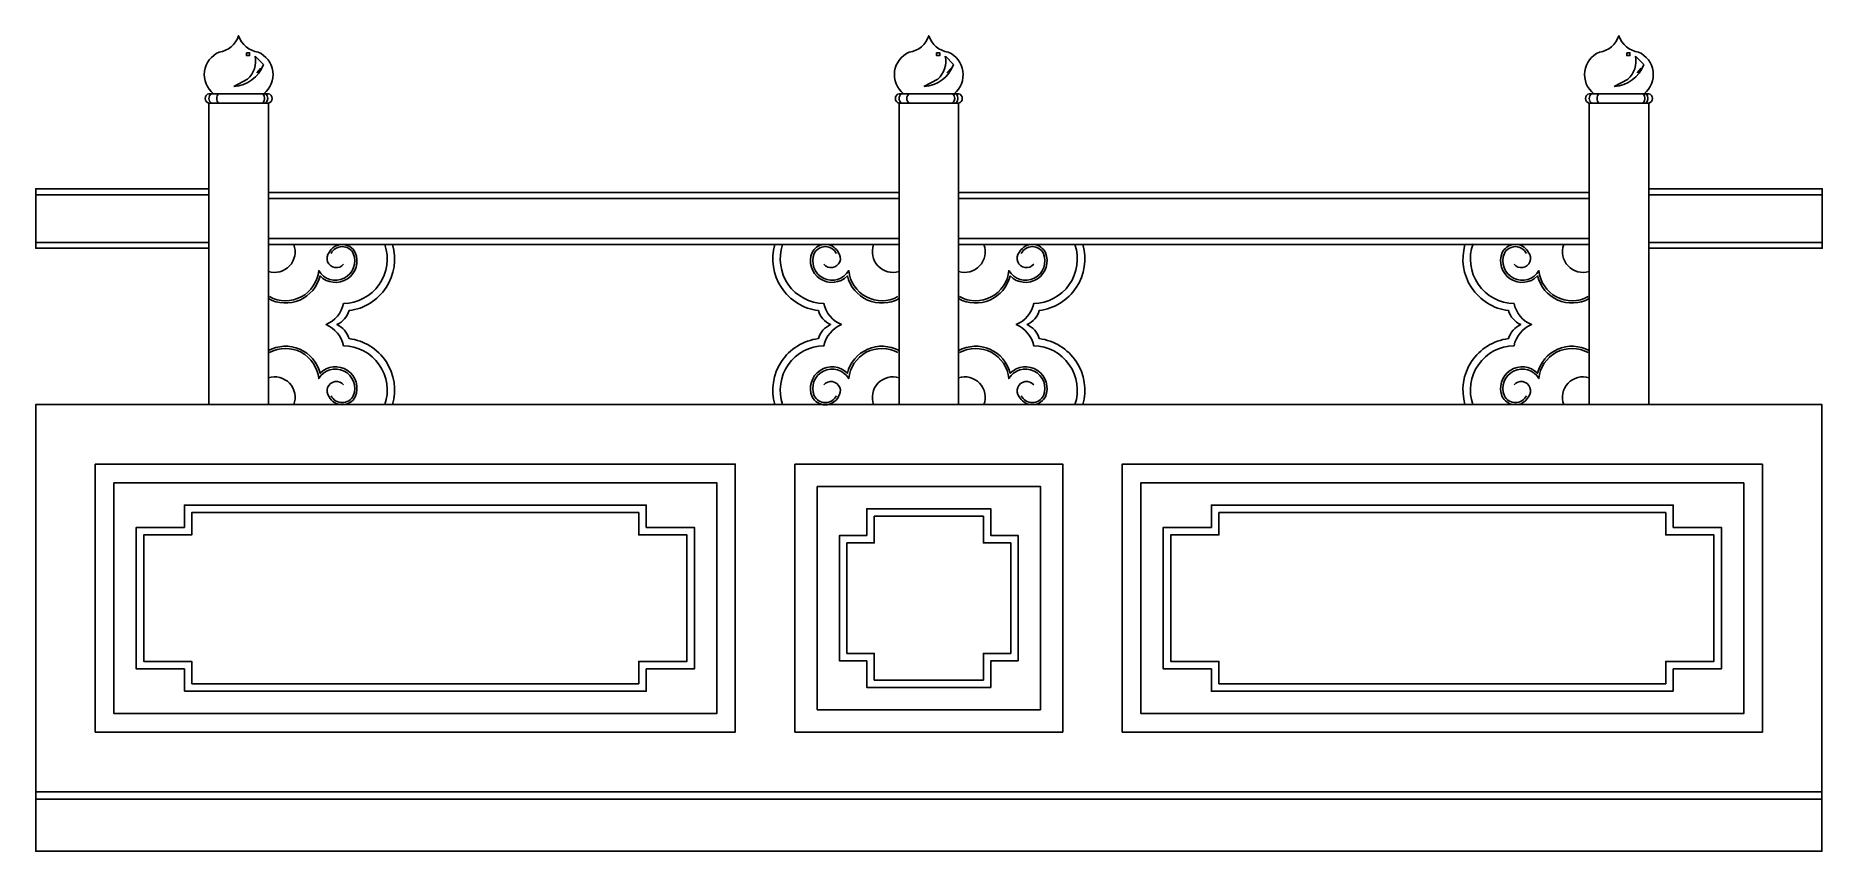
# Model space of a CAD drawing. Extents: x 2877 to 5278, y 3589 to 4685.
import ezdxf

# ---------------------------------------------------------------- set-up
doc = ezdxf.new("R2010")
doc.units = 0
doc.header["$LTSCALE"] = 0.85
doc.header["$MEASUREMENT"] = 0
for name, color, linetype in [('3', 3, 'CONTINUOUS'), ('4', 4, 'CONTINUOUS'), ('7', 7, 'CONTINUOUS')]:
    doc.layers.add(name, color=color, linetype=linetype)

msp = doc.modelspace()

# ---------------------------------------------------------------- linework, layer by layer
at = {"layer": '3'}
for p, q in [((3172.4, 4657.1), (3183.4, 4646.1)), ((4099.8, 4657.1), (4110.7, 4646.1)), ((5027.1, 4657.1), (5038.1, 4646.1)), ((3180, 4641.1), (3174.5, 4634.7)), ((4107.4, 4641.1), (4101.9, 4634.7)), ((5034.7, 4641.1), (5029.2, 4634.7)), ((3162.2, 4626.3), (3143.6, 4616.6)), ((4089.6, 4626.3), (4071, 4616.6)), ((5017, 4626.3), (4998.4, 4616.6)), ((5277.5, 3659.1), (2877.5, 3659.1))]:
    msp.add_line(p, q, dxfattribs=at)
for points in [[(3160.6, 4661.8), (3164.8, 4661.8), (3164.8, 4658), (3160.6, 4658)], [(4087.9, 4661.8), (4092.1, 4661.8), (4092.1, 4658), (4087.9, 4658)], [(5015.3, 4661.8), (5019.5, 4661.8), (5019.5, 4658), (5015.3, 4658)], [(2982.5, 4084.1), (3792.5, 4084.1), (3792.5, 3774.1), (2982.5, 3774.1)], [(5172.5, 4084.1), (4362.5, 4084.1), (4362.5, 3774.1), (5172.5, 3774.1)], [(3927.5, 4079.1), (4227.5, 4079.1), (4227.5, 3779.1), (3927.5, 3779.1)], [(3087.2, 3814.1), (3087.2, 3844.1), (3022.5, 3844.1), (3022.5, 4014.1), (3087.2, 4014.1), (3087.2, 4044.1), (3687.7, 4044.1), (3687.7, 4014.1), (3752.5, 4014.1), (3752.5, 3844.1), (3687.7, 3844.1), (3687.7, 3814.1)], [(4187.5, 3854.8), (4150.8, 3854.8), (4150.8, 3819.1), (4004.1, 3819.1), (4004.1, 3854.8), (3967.5, 3854.8), (3967.5, 4003.4), (4004.1, 4003.4), (4004.1, 4039.1), (4150.8, 4039.1), (4150.8, 4003.4), (4187.5, 4003.4)], [(5067.7, 3814.1), (5067.7, 3844.1), (5132.5, 3844.1), (5132.5, 4014.1), (5067.7, 4014.1), (5067.7, 4044.1), (4467.2, 4044.1), (4467.2, 4014.1), (4402.5, 4014.1), (4402.5, 3844.1), (4467.2, 3844.1), (4467.2, 3814.1)]]:
    msp.add_lwpolyline(points, close=True, dxfattribs=at)
for points in [[(3190.1, 4594.1), (3110.1, 4594.1, -0.786592), (3110.1, 4606.8)], [(3110.1, 4594.1), (3190.1, 4594.1, 0.786592), (3190.1, 4606.8)], [(4117.5, 4594.1), (4037.5, 4594.1, -0.786592), (4037.5, 4606.8)], [(4037.5, 4594.1), (4117.5, 4594.1, 0.786592), (4117.5, 4606.8)], [(5044.8, 4594.1), (4964.8, 4594.1, -0.786592), (4964.8, 4606.8)], [(4964.8, 4594.1), (5044.8, 4594.1, 0.786592), (5044.8, 4606.8)], [(3190.1, 4331.5, 0.492884), (3259.5, 4361.9, 0.825841), (3306.9, 4393.4, 0.617383), (3271.7, 4393.4)], [(3191.6, 4334.2, 0.539851), (3257.7, 4369.1, 0.935081), (3304.2, 4392.2, 0.615327), (3274.3, 4392.1, 0.615327)], [(3346.5, 4189.1, 0.508898), (3291.1, 4268.2, 0.24383), (3267.6, 4296.6, 0.24383), (3291.1, 4324.9, 0.508898), (3346.5, 4404.1)], [(3881.1, 4189.1, -0.508898), (3936.5, 4268.2, -0.24383), (3960, 4296.6, -0.24383), (3936.5, 4324.9, -0.508898), (3881.1, 4404.1)], [(4037.5, 4331.5, -0.492884), (3968.1, 4361.9, -0.825841), (3920.7, 4393.4, -0.242453), (3935.3, 4404.1, -0.242453)], [(4036, 4334.2, -0.539851), (3969.9, 4369.1, -0.935081), (3923.5, 4392.2, -0.615327), (3953.3, 4392.1)], [(3941.4, 4404.1, -0.242453), (3956, 4393.4)], [(4117.4, 4331.5, 0.492884), (4186.8, 4361.9, 0.825841), (4234.2, 4393.4, 0.242453), (4219.6, 4404.1, 0.242453)], [(4118.9, 4334.2, 0.539851), (4185, 4369.1, 0.935081), (4231.5, 4392.2, 0.615327), (4201.7, 4392.1)], [(4273.8, 4189.1, 0.508898), (4218.4, 4268.2, 0.24383), (4195, 4296.6, 0.24383), (4218.4, 4324.9, 0.508898), (4273.8, 4404.1)], [(4213.6, 4404.1, 0.242453), (4199, 4393.4)], [(4808.4, 4189.1, -0.508898), (4863.8, 4268.2, -0.24383), (4887.3, 4296.6, -0.24383), (4863.8, 4324.9, -0.514638), (4808.8, 4405.1)], [(4964.8, 4331.5, -0.492884), (4895.4, 4361.9, -0.825841), (4848, 4393.4, -0.242453), (4862.6, 4404.1, -0.242453)], [(4963.3, 4334.2, -0.539851), (4897.2, 4369.1, -0.935081), (4850.8, 4392.2, -0.615327), (4880.6, 4392.1)], [(4868.7, 4404.1, -0.242453), (4883.3, 4393.4)], [(3190.1, 4261.6, -0.492884), (3259.5, 4231.3, -0.825841), (3306.9, 4199.7, -0.617383), (3271.7, 4199.7)], [(3191.6, 4259, -0.539851), (3257.7, 4224, -0.935081), (3304.2, 4201, -0.615327), (3274.3, 4201.1, -0.615327)], [(4037.5, 4261.6, 0.492884), (3968.1, 4231.3, 0.825841), (3920.7, 4199.7, 0.617383), (3956, 4199.7)], [(4036, 4259, 0.539851), (3969.9, 4224, 0.935081), (3923.5, 4201, 0.615327), (3953.3, 4201.1)], [(4117.4, 4261.6, -0.492884), (4186.8, 4231.3, -0.825841), (4234.2, 4199.7, -0.242453), (4219.6, 4189.1, -0.242453)], [(4118.9, 4259, -0.539851), (4185, 4224, -0.935081), (4231.5, 4201, -0.615327), (4201.7, 4201.1)], [(4964.8, 4261.6, 0.492884), (4895.4, 4231.3, 0.825841), (4848, 4199.7, 0.242453), (4862.6, 4189.1, 0.242453)], [(4963.3, 4259, 0.539851), (4897.2, 4224, 0.935081), (4850.8, 4201, 0.615327), (4880.6, 4201.1)], [(4213.6, 4189.1, -0.242453), (4199, 4199.7)], [(4868.7, 4189.1, 0.242453), (4883.3, 4199.7)]]:
    msp.add_lwpolyline(points, format="xyb", dxfattribs=at)
for points in [[(3190.1, 4606.8), (3190.1, 4606.8), (3146.7, 4606.8), (3110.1, 4606.8), (3110.1, 4606.8)], [(4117.5, 4606.8), (4117.5, 4606.8), (4074.1, 4606.8), (4037.5, 4606.8), (4037.5, 4606.8)], [(3110.1, 4471.1), (2877.5, 4471.1), (2877.5, 4407.1), (3110.1, 4407.1)], [(3190.1, 4466.1), (4037.5, 4466.1), (4037.5, 4412.1), (3190.1, 4412.1)], [(4964.8, 4466.1), (4117.5, 4466.1), (4117.5, 4412.1), (4964.8, 4412.1)], [(5044.8, 4471.1), (5278, 4471.1), (5278, 4407.1), (5044.8, 4407.1)]]:
    msp.add_lwpolyline(points, dxfattribs=at)
for centre, radius, start, end in [((3140, 4650.7), 33, 312.3599, 11.2038), ((4067.3, 4650.7), 33, 312.3599, 11.2038), ((4994.7, 4650.7), 33, 312.3599, 11.2038), ((3141.6, 4660.8), 44.3, 272.6379, 340.6495), ((4069, 4660.8), 44.3, 272.6379, 340.6495), ((4996.3, 4660.8), 44.3, 272.6379, 340.6495), ((3117.9, 4600.4), 7.64, 123.9051, 236.0949), ((3129.4, 4600.4), 8.74, 133.4513, 226.5487), ((3175.9, 4600.4), 9.17, 316.2619, 43.7381), ((3179.8, 4600.4), 9.33, 317.2008, 42.7992), ((4045.2, 4600.4), 7.64, 123.9051, 236.0949), ((4056.7, 4600.4), 8.74, 133.4513, 226.5487), ((4103.2, 4600.4), 9.17, 316.2619, 43.7381), ((4107.2, 4600.4), 9.33, 317.2008, 42.7992), ((4972.6, 4600.4), 7.64, 123.9051, 236.0949), ((4984.1, 4600.4), 8.74, 133.4513, 226.5487), ((5030.6, 4600.4), 9.17, 316.2619, 43.7381), ((5034.5, 4600.4), 9.33, 317.2008, 42.7992), ((3198.4, 4394.3), 27.6, 252.5412, 20.6773), ((3281.4, 4385.5), 12.5, 140.9104, 320.9645), ((3946.2, 4385.5), 12.5, 219.0355, 39.0896), ((4029.2, 4394.3), 27.6, 159.3227, 287.4588), ((4125.7, 4394.3), 27.6, 252.5412, 20.6773), ((4208.7, 4385.5), 12.5, 140.9104, 320.9645), ((4873.6, 4385.5), 12.5, 219.0355, 39.0896), ((4956.5, 4394.3), 27.6, 159.3227, 287.4588), ((3198.4, 4198.8), 27.6, 339.3227, 107.4588), ((4029.2, 4198.8), 27.6, 72.5412, 200.6773), ((4125.7, 4198.8), 27.6, 339.3227, 107.4588), ((4956.5, 4198.8), 27.6, 72.5412, 200.6773), ((3281.4, 4207.6), 12.5, 39.0355, 219.0896), ((3946.2, 4207.6), 12.5, 320.9104, 140.9645), ((4208.7, 4207.6), 12.5, 39.0355, 219.0896), ((4873.6, 4207.6), 12.5, 320.9104, 140.9645)]:
    msp.add_arc(centre, radius, start, end, dxfattribs=at)
at = {"layer": '4'}
for points in [[(2877.5, 3589.1), (5277.5, 3589.1), (5277.5, 4189.1), (2877.5, 4189.1), (2877.5, 3589.1)], [(5277.5, 3589.1), (2877.5, 3589.1), (2877.5, 4189.1), (5277.5, 4189.1), (5277.5, 3589.1)]]:
    msp.add_lwpolyline(points, dxfattribs=at)
at = {"layer": '7'}
for p, q in [((3113.1, 4594.1), (3187.2, 4594.1)), ((3116.2, 4606.8), (3184, 4606.8)), ((4040.4, 4594.1), (4114.5, 4594.1)), ((4043.5, 4606.8), (4111.4, 4606.8)), ((4043.5, 4606.8), (4111.4, 4606.8)), ((5044.8, 4606.8), (4964.8, 4606.8)), ((5041.8, 4594.1), (4967.8, 4594.1)), ((4967.8, 4594.1), (5041.9, 4594.1)), ((4970.9, 4606.8), (5038.7, 4606.8)), ((4970.9, 4606.8), (5038.7, 4606.8)), ((2877.5, 3669.1), (5277.5, 3669.1)), ((5277.5, 3669.1), (2877.5, 3669.1)), ((5277.5, 3669.1), (2877.5, 3669.1))]:
    msp.add_line(p, q, dxfattribs=at)
for points in [[(3116.2, 4606.8, -0.567212), (3123.9, 4662.5, 0.283105), (3150.1, 4684.6, 0.283104), (3176.4, 4662.5, -0.567212), (3184, 4606.8)], [(4043.5, 4606.8, -0.567212), (4051.2, 4662.5, 0.283105), (4077.5, 4684.6, 0.283104), (4103.7, 4662.5, -0.567212), (4111.4, 4606.8)], [(5038.7, 4606.8, 0.567212), (5031.1, 4662.5, -0.283105), (5004.8, 4684.6, -0.283104), (4978.6, 4662.5, 0.567212), (4970.9, 4606.8)], [(4117.5, 4594.1), (4037.5, 4594.1, -0.786592), (4037.5, 4606.8)], [(4037.5, 4594.1), (4117.5, 4594.1, 0.786592), (4117.5, 4606.8)], [(5044.8, 4594.1), (4964.8, 4594.1, -0.786592), (4964.8, 4606.8)], [(5044.8, 4594.1), (4964.8, 4594.1, -0.786592), (4964.8, 4606.8)], [(4964.8, 4594.1), (5044.8, 4594.1, 0.786592), (5044.8, 4606.8)], [(4964.8, 4594.1), (5044.8, 4594.1, 0.786592), (5044.8, 4606.8)], [(3357, 4189.1, 0.461545), (3298.5, 4277.7, 0.217017), (3282.1, 4296.6, 0.217017), (3298.5, 4315.4, 0.461545), (3357, 4404.1)], [(3870.6, 4189.1, -0.461545), (3929.1, 4277.7, -0.217017), (3945.5, 4296.6, -0.217017), (3929.1, 4315.4, -0.461545), (3870.6, 4404.1)], [(4284.3, 4189.1, 0.461545), (4225.9, 4277.7, 0.217017), (4209.5, 4296.6, 0.217017), (4225.9, 4315.4, 0.461545), (4284.3, 4404.1)], [(4797.9, 4189.1, -0.461545), (4856.4, 4277.7, -0.217017), (4872.8, 4296.6, -0.217017), (4856.4, 4315.4, -0.461545), (4797.9, 4404.1)]]:
    msp.add_lwpolyline(points, format="xyb", dxfattribs=at)
for points in [[(3110.1, 4189.1), (3110.1, 4594.1), (3190.1, 4594.1), (3190.1, 4189.1)], [(4037.5, 4189.1), (4037.5, 4594.1), (4117.5, 4594.1), (4117.5, 4189.1)], [(5044.8, 4189.1), (5044.8, 4594.1), (4964.8, 4594.1), (4964.8, 4189.1)], [(3110.1, 4479.1), (2877.5, 4479.1), (2877.5, 4399.1), (3110.1, 4399.1)], [(3190.1, 4474.1), (4037.5, 4474.1), (4037.5, 4404.1), (3190.1, 4404.1)], [(4964.8, 4474.1), (4117.5, 4474.1), (4117.5, 4404.1), (4964.8, 4404.1)], [(5044.8, 4479.1), (5278, 4479.1), (5278, 4399.1), (5044.8, 4399.1)]]:
    msp.add_lwpolyline(points, dxfattribs=at)
for points in [[(2957.5, 4109.1), (3817.5, 4109.1), (3817.5, 3749.1), (2957.5, 3749.1)], [(3897.5, 4109.1), (4257.5, 4109.1), (4257.5, 3749.1), (3897.5, 3749.1)], [(5197.5, 4109.1), (4337.5, 4109.1), (4337.5, 3749.1), (5197.5, 3749.1)], [(3077.2, 3804.1), (3077.2, 3834.1), (3012.5, 3834.1), (3012.5, 4024.1), (3077.2, 4024.1), (3077.2, 4054.1), (3697.7, 4054.1), (3697.7, 4024.1), (3762.5, 4024.1), (3762.5, 3834.1), (3697.7, 3834.1), (3697.7, 3804.1)], [(4197.5, 3844.8), (4160.8, 3844.8), (4160.8, 3809.1), (3994.1, 3809.1), (3994.1, 3844.8), (3957.5, 3844.8), (3957.5, 4013.4), (3994.1, 4013.4), (3994.1, 4049.1), (4160.8, 4049.1), (4160.8, 4013.4), (4197.5, 4013.4)], [(5077.7, 3804.1), (5077.7, 3834.1), (5142.5, 3834.1), (5142.5, 4024.1), (5077.7, 4024.1), (5077.7, 4054.1), (4457.2, 4054.1), (4457.2, 4024.1), (4392.5, 4024.1), (4392.5, 3834.1), (4457.2, 3834.1), (4457.2, 3804.1)]]:
    msp.add_lwpolyline(points, close=True, dxfattribs=at)

doc.saveas('drawing.dxf')
